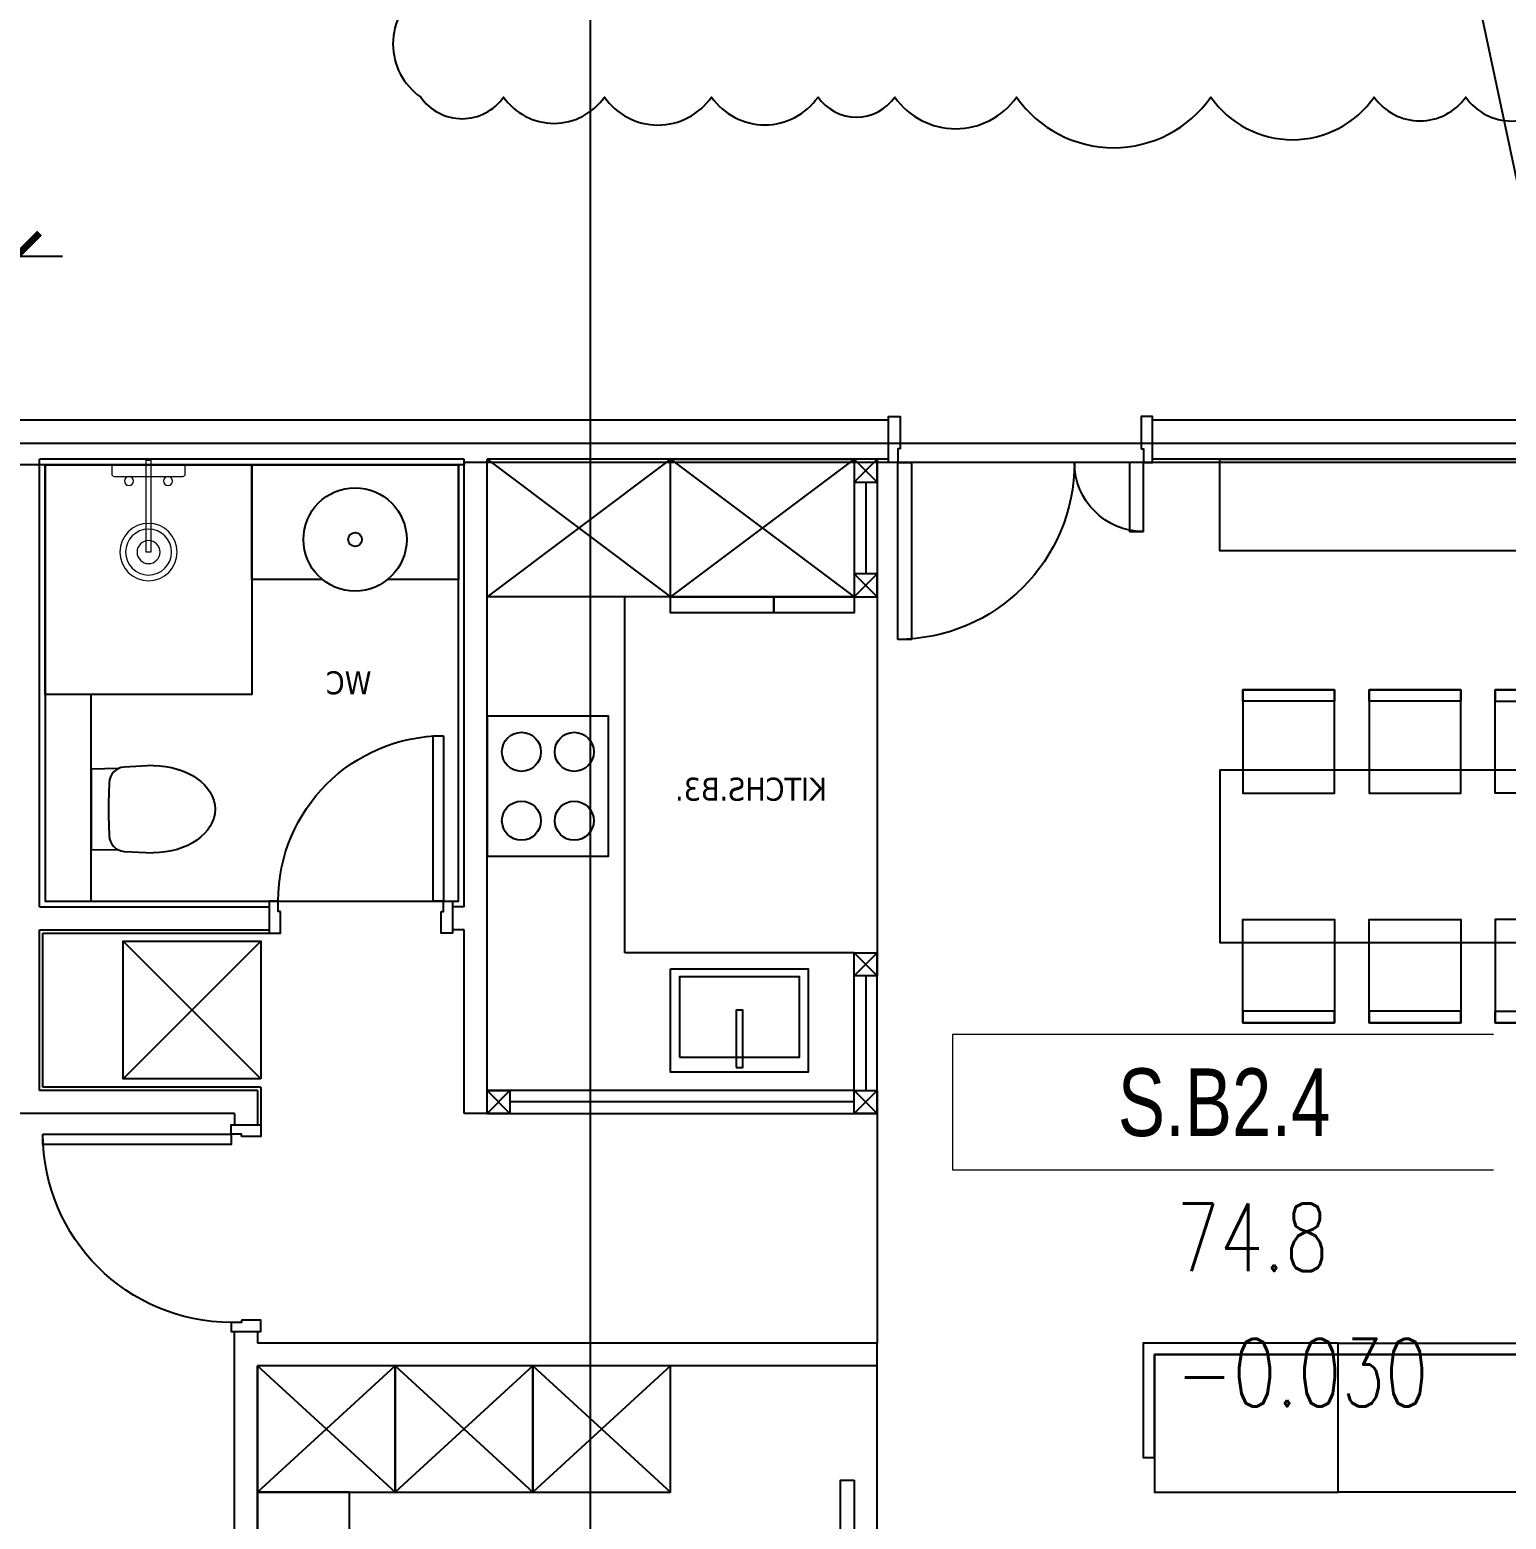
# Model space of a CAD drawing. Header units: millimetres. Extents: x -361699137 to 361252145, y -356478932 to 356523199.
# Drawn here: x -8766 to -2332, y 10883 to 17370 of the extents above; entities that cross this region are included whole.
import ezdxf
from ezdxf.enums import TextEntityAlignment as Align
from ezdxf.xclip import XClip

# ---------------------------------------------------------------- set-up
doc = ezdxf.new("R2010")
doc.units = ezdxf.units.MM
doc.header["$LTSCALE"] = 100
doc.header["$MEASUREMENT"] = 0
doc.header["$XCLIPFRAME"] = 0
doc.set_wipeout_variables(frame=1)
doc.linetypes.add('ACAD_ISO03W100', pattern=[30, 12, -18])
for name, color, linetype in [('1VinaPVC-Text', 9, 'Continuous'), ('A-_FURN----_E-_N', 251, 'Continuous'), ('A-_SANIEQPT_E-_N', 251, 'Continuous'), ('A-ANNO-ROOM', 50, 'Continuous'), ('A-WALL-FNSH', 11, 'Continuous'), ('AUDIT_I_220808132811-12', 1, 'Continuous'), ('IDEA - dim', 251, 'Continuous'), ('KC', 5, 'Continuous'), ('KT-Net manh', 139, 'Continuous'), ('KT-Tuong', 1, 'Continuous')]:
    doc.layers.add(name, color=color, linetype=linetype)
for name, color, linetype, lineweight in [('A-NoiThat', 39, 'Continuous', 13), ('AUDIT_I_220808132811-11', 7, 'Continuous', 9), ('KT-Chuviet', 255, 'Continuous', 15), ('KT-Net thay', 7, 'Continuous', 15), ('KT-Net truc', 18, 'Continuous', 15)]:
    doc.layers.add(name, color=color, linetype=linetype, lineweight=lineweight)
doc.layers.add('dien tich thong thuy', color=3, linetype='Continuous', plot=False)
doc.styles.add('220126_HDN_HBA typical plan$0$211210_HDN_HBA_TYPICAL PLAN CORE OPT 1$0$HBA-Text', font='GOTHIC.TTF')
doc.styles.add('Arial Narrow', font='ARIALN.TTF')
doc.styles.add('font unicode ccu', font='arial.ttf')
doc.styles.add('ROMANS', font='ROMANS.SHX')
doc.styles.add('Tahoma', font='tahoma.ttf')
doc.dimstyles.new('ccu12-200', dxfattribs={"dimscale": 200, "dimtxt": 2.5, "dimasz": 1, "dimexe": 1, "dimexo": 2, "dimgap": 1, "dimtad": 1, "dimdec": 0, "dimdsep": 46, "dimtxsty": 'Arial Narrow', "dimblk": 'ARCHTICK', "dimcen": -1, "dimdle": 1, "dimclrd": 256, "dimclre": 256, "dimclrt": 3, "dimadec": 0, "dimazin": 2, "dimtfac": 0.1, "dimtdec": 0, "dimtmove": 0, "dimatfit": 1, "dimldrblk": 'ARCHTICK', "dimfxl": 1, "dimtvp": 0.8333333333333334, "dimtolj": 1, "dimtzin": 12, "dimarcsym": 0})

# ---------------------------------------------------------------- blocks, each defined once
blk = doc.blocks.new('A$C2A980E36')
at = {"ltscale": 0.5}
blk.add_lwpolyline([(-10, 0), (10, 0), (10, 400), (-10, 400)], close=True, dxfattribs=at)
blk.add_lwpolyline([(160, 60), (160, 30, -0.4142135623730916), (150, 20), (-150, 20, -0.4142135623730987), (-160, 30), (-160, 60.00000000000728, -0.414213562373095), (-150, 70.00000000000728), (150, 70, -0.4142135623730915)], format="xyb", close=True, dxfattribs=at)
for centre, radius in [((0, 400), 125), ((0, 400), 100), ((0, 400), 50), ((-85, 90.00000000000728), 20), ((85, 90), 20)]:
    blk.add_circle(centre, radius, dxfattribs=at)
blk = doc.blocks.new('d800')
blk.add_line((760, 70), (40, 70))
for points in [[(40, 790), (40, 70), (85, 70), (85, 790)], [(50, 25), (40, 25), (40, 70), (0, 70), (0, -70), (50, -70)], [(750, 25), (760, 25), (760, 70), (800, 70), (800, -70), (750, -70)]]:
    blk.add_lwpolyline(points, close=True)
blk.add_arc((40, 70), 720, 0, 90)
blk = doc.blocks.new('d900n')
for points in [[(20, -50), (20, -40), (65, -40), (65, 0), (-65, 0), (-65, -50)], [(885, -40), (65, -40), (65, -85), (885, -85)], [(20, -850), (20, -860), (65, -860), (65, -900), (-65, -900), (-65, -850)]]:
    blk.add_lwpolyline(points, close=True)
blk.add_arc((65, -40), 820, 270, 0)
blk = doc.blocks.new('*U204')
at = {"ltscale": 5}
blk.add_lwpolyline([(305, -530), (305, -1.13686837721616e-13), (-305, 0), (-305, -530)], close=True, dxfattribs=at)
for centre in [(-150, -150), (150, -150.0000000000001), (-150, -380), (150, -380)]:
    blk.add_circle(centre, 85, dxfattribs=at)
blk = doc.blocks.new('*U205')
at = {"ltscale": 5}
for points in [[(-300, -450), (300, -450), (300, 0), (-300, 0)], [(-15, -20), (15, -20), (15, -270), (-15, -270)], [(-261, -65), (261, -65), (261, -415), (-261, -415)]]:
    blk.add_lwpolyline(points, close=True, dxfattribs=at)
blk = doc.blocks.new('*U203')
at = {"linetype": 'Continuous'}
for points in [[(-375.0000000000002, -849.9999999962746), (374.9999999999998, -849.9999999962748), (375.0000000000002, 850.0000000037252), (-374.9999999999998, 850.0000000037254)], [(-724.9999999999999, 750.0000000037254), (-274.9999999999999, 750.0000000037253), (-274.9999999999999, 350.0000000037253), (-724.9999999999999, 350.0000000037254)], [(-724.9999999999999, 350.0000000037254), (-674.9999999999999, 350.0000000037254), (-674.9999999999999, 750.0000000037254), (-724.9999999999999, 750.0000000037254)], [(725.0000000000001, 750.0000000037252), (275.0000000000001, 750.0000000037253), (275.0000000000001, 350.0000000037252), (725.0000000000001, 350.0000000037252)], [(725.0000000000001, 350.0000000037252), (675.0000000000001, 350.0000000037252), (675.0000000000001, 750.0000000037252), (725.0000000000001, 750.0000000037252)], [(-725, 200.0000000037254), (-274.9999999999999, 200.0000000037253), (-275.0000000000001, -199.9999999962747), (-725, -199.9999999962746)], [(-725, -199.9999999962746), (-675, -199.9999999962746), (-675, 200.0000000037254), (-725, 200.0000000037254)], [(725, 200.0000000037251), (275.0000000000001, 200.0000000037252), (274.9999999999999, -199.9999999962748), (725, -199.9999999962749)], [(725, -199.9999999962749), (675, -199.9999999962748), (675, 200.0000000037252), (725, 200.0000000037251)], [(-725.0000000000001, -749.9999999962746), (-275.0000000000001, -749.9999999962747), (-275.0000000000001, -349.9999999962747), (-725.0000000000001, -349.9999999962746)], [(-725.0000000000001, -349.9999999962746), (-675.0000000000001, -349.9999999962746), (-675.0000000000001, -749.9999999962746), (-725.0000000000001, -749.9999999962746)], [(724.9999999999999, -749.9999999962748), (274.9999999999999, -749.9999999962747), (274.9999999999999, -349.9999999962748), (724.9999999999999, -349.9999999962748)], [(724.9999999999999, -349.9999999962748), (674.9999999999999, -349.9999999962748), (674.9999999999999, -749.9999999962748), (724.9999999999999, -749.9999999962748)]]:
    blk.add_lwpolyline(points, close=True, dxfattribs=at)
blk = doc.blocks.new('dc')
for points in [[(-1100, -40), (-1110, -40), (-1110, -100), (-1150, -100), (-1150, 100), (-1100, 100)], [(-50, -40), (-40, -40), (-40, -100), (0, -100), (0, 100), (-50, 100)], [(-1109.999999999985, -400), (-1109.999999999985, -100), (-1049.999999999985, -100), (-1049.999999999985, -400)], [(-39.99999999998545, -869.9999999999709), (-39.99999999998545, -99.9999999999709), (-99.99999999998545, -99.9999999999709), (-99.99999999998545, -869.9999999999709)]]:
    blk.add_lwpolyline(points, close=True)
for centre, radius, start, end in [((-1110.000000000029, -99.9999999999709), 300.0000000000291, 270, 0), ((-40.0000000000291, -100.0000000000873), 769.9999999999345, 180, 270)]:
    blk.add_arc(centre, radius, start, end)
blk = doc.blocks.new('220126_HDN_HBA typical plan$0$210902_YS plan 330pm ver13$0$TOTO-WC-CW822J')
at = {"color": 0}
blk.add_lwpolyline([(-177.2072506700642, -119.1915361834399), (-175, 0), (175, 0), (177.2072506700642, -119.1915361836145)], dxfattribs=at)
blk.add_lwpolyline([(-190, -270), (-183.3947591906181, -144.5004246227618, -0.3908696114996718), (-115.4352058441145, -78.20653349565691), (-27.76706723973621, -75.77130742336158, -0.01388621073825284), (27.76706724101678, -75.77130742336158), (115.4352058439981, -78.20653349565691, -0.3908696114996718), (183.3947591905016, -144.5004246227618), (190, -270)], format="xyb", dxfattribs=at)
blk.add_ellipse((0, -270), major_axis=(0, -270), ratio=0.7037037037037037, start_param=4.71238898038469, end_param=7.853981633974483, dxfattribs=at)
blk = doc.blocks.new('35')
at = {"layer": 'A-_FURN----_E-_N'}
for p, q in [((2015.005707718075, 5195.000000002292), (2015.005707718075, 5865.000000002408)), ((5550.005707721801, 5780.00000000235), (4550.005707721801, 5780.00000000235)), ((2965.005707721801, 5195.000000002292), (2015.005707718075, 5195.000000002292)), ((5550.005707721801, 5180.00000000235), (3950.005707721801, 5180.00000000235))]:
    blk.add_line(p, q, dxfattribs=at)
at = {"layer": 'A-_FURN----_E-_N', "linetype": 'Continuous'}
for points in [[(5550.005707721801, 7930.00000000235), (5550.005707721801, 7330.00000000235), (4750.005707721801, 7330.00000000235), (4750.005707721801, 7930.000000002292)], [(5200.005707721801, 7330.00000000235), (5200.005707721801, 7260.00000000235), (4750.005707721801, 7260.00000000235), (4750.005707721801, 7330.00000000235)], [(5550.005707721801, 7330.00000000235), (5550.005707721801, 7260.00000000235), (5200.005707721801, 7260.00000000235), (5200.005707721801, 7330.00000000235)], [(6859.087601407948, 3581.994965937476), (6859.087601407948, 4030.00000000235), (7659.087601407948, 4030.00000000235), (7659.087601407948, 4080.00000000235), (6809.087601407948, 4080.00000000235), (6809.087601407948, 3581.994965937476)], [(6859.087601407948, 4030.00000000235), (6859.087601407948, 3430.00000000235), (7659.087601407948, 3430.00000000235), (7659.087601407948, 4030.00000000235)], [(8459.087601407948, 3581.994965937476), (8459.087601407948, 4030.00000000235), (7659.087601407948, 4030.00000000235), (7659.087601407948, 4080.00000000235), (8509.087601407948, 4080.00000000235), (8509.087601407948, 3581.994965937476)], [(8459.087601407948, 4030.00000000235), (8459.087601407948, 3430.00000000235), (7659.087601407948, 3430.00000000235), (7659.087601407948, 4030.00000000235)], [(2950.005707721801, 3980.00000000235), (2950.005707721801, 3430.000000008753), (3550.005707721801, 3430.000000008753), (3550.005707721801, 3980.00000000235), (2950.005707721801, 3980.00000000235)], [(3550.005707721801, 3980.00000000235), (3550.005707721801, 3430.000000008753), (4150.005707721801, 3430.000000008753), (4150.005707721801, 3980.00000000235), (3550.005707721801, 3980.00000000235)], [(4150.005707721801, 3980.00000000235), (4150.005707721801, 3430.000000008753), (4750.005707721801, 3430.000000008753), (4750.005707721801, 3980.00000000235), (4150.005707721801, 3980.00000000235)]]:
    blk.add_lwpolyline(points, close=True, dxfattribs=at)
at = {"layer": 'A-WALL-FNSH', "color": 5}
for points in [[(5600.005707721801, 7830.00000000235), (5600.005707721801, 7430.00000000235)], [(5600.005707721801, 5680.00000000235), (5600.005707721801, 5180.00000000235)], [(5550.005707721801, 5130.00000000235), (4050.005707721801, 5130.00000000235)]]:
    blk.add_lwpolyline(points, dxfattribs=at)
at = {"layer": 'IDEA - dim'}
for p, q in [((5700.005707721801, 7930.00000000235), (5700.005707721801, 8100.00000000235)), ((5650.005707721801, 7830.00000000235), (5550.005707721801, 7930.00000000235)), ((5550.005707721801, 7830.00000000235), (5650.005707721801, 7930.00000000235)), ((5650.005707721801, 7930.00000000235), (5650.005707721801, 7330.00000000235)), ((5550.005707721801, 7830.00000000235), (5550.005707721801, 7330.00000000235)), ((5650.005707721801, 7330.00000000235), (5550.005707721801, 7430.00000000235)), ((5550.005707721801, 7330.00000000235), (5650.005707721801, 7430.00000000235)), ((4550.005707721801, 7330.00000000235), (3950.005707721801, 7330.00000000235)), ((4550.005707721801, 5780.00000000235), (4550.005707721801, 7330.00000000235)), ((5550.005707721801, 7330.000000002292), (4550.005707721801, 7330.000000002292)), ((2015.005707718075, 5865.000000002408), (3000.005707721801, 5865.00000000235)), ((2965.005707721801, 5830.000000002292), (2365.005707721801, 5230.000000002292)), ((2365.005707721801, 5830.000000002292), (2965.005707721801, 5230.000000002292)), ((5550.005707721801, 5180.000000002292), (5550.005707721801, 5780.00000000235)), ((5650.005707721801, 5780.00000000235), (5550.005707721801, 5680.00000000235)), ((5550.005707721801, 5780.00000000235), (5650.005707721801, 5680.00000000235)), ((5650.005707721801, 5080.00000000235), (5650.005707721801, 5780.00000000235)), ((2965.005707721801, 5195.000000002292), (2965.005707721801, 5030.00000000235)), ((4050.005707721801, 5180.00000000235), (3950.005707721801, 5080.00000000235)), ((3950.005707721801, 5180.00000000235), (4050.005707721801, 5080.00000000235)), ((5650.005707721801, 5180.00000000235), (5550.005707721801, 5080.00000000235)), ((5550.005707721801, 5180.00000000235), (5650.005707721801, 5080.00000000235)), ((3950.005707721801, 5080.00000000235), (5650.005707721801, 5080.00000000235))]:
    blk.add_line(p, q, dxfattribs=at)
for points in [[(5550.005707721801, 7830.00000000235), (5650.005707721801, 7830.00000000235), (5650.005707721801, 7930.00000000235), (5550.005707721801, 7930.00000000235)], [(3825.005707721801, 7905.00000000235), (2025.005707718075, 7905.00000000235), (2025.005707718075, 6005.000000002292), (3825.005707721801, 6005.000000002292)], [(2025.005707718075, 7905.00000000235), (2925.005707719938, 7905.00000000235), (2925.005707719938, 6905.00000000235), (2025.005707718075, 6905.00000000235), (2025.005707718075, 7905.00000000235)], [(5550.005707721801, 7330.00000000235), (5650.005707721801, 7330.00000000235), (5650.005707721801, 7430.00000000235), (5550.005707721801, 7430.00000000235)], [(2025.005707718075, 6905.00000000235), (2025.005707718075, 6005.000000002292), (2225.005707718075, 6005.000000002292), (2225.005707718075, 6905.00000000235)], [(2965.005707721801, 5230.000000002292), (2365.005707721801, 5230.000000002292), (2365.005707721801, 5830.000000002292), (2965.005707721801, 5830.000000002292)], [(5550.005707721801, 5780.00000000235), (5650.005707721801, 5780.00000000235), (5650.005707721801, 5680.00000000235), (5550.005707721801, 5680.00000000235)], [(3950.005707721801, 5180.00000000235), (4050.005707721801, 5180.00000000235), (4050.005707721801, 5080.00000000235), (3950.005707721801, 5080.00000000235)], [(5550.005707721801, 5180.00000000235), (5650.005707721801, 5180.00000000235), (5650.005707721801, 5080.00000000235), (5550.005707721801, 5080.00000000235)], [(5550.005707721801, 3482.647719414985), (5550.005707721801, 2682.647719414985), (5490.005707721801, 2682.647719414985), (5490.005707721801, 3482.647719414985)], [(2950.005707721801, 3430.000000008753), (2950.005707721801, 2740.000000355089), (3350.005707721801, 2740.000000355089), (3350.005707721801, 3430.000000008753)]]:
    blk.add_lwpolyline(points, close=True, dxfattribs=at)
for points in [[(5650.005707721801, 2.393790055066347e-09), (5834.560309310822, 2.393790055066347e-09, 0.4788736065008605), (9741.93595848672, 4855.812792748024), (9068.612230383807, 7930.00000000235)], [(5650.005707721801, 100.0000000023938), (5834.560309310822, 100.0000000023938, 0.4788736065008606), (9644.25156725732, 4834.417472929381), (8966.241730100854, 7930.00000000235)], [(5650.005707721801, 200.0000000023938), (5834.560309310822, 200.0000000023938, 0.4788736065008607), (9546.567176027922, 4813.022153110742), (8863.871229817898, 7930.00000000235)]]:
    blk.add_lwpolyline(points, format="xyb", dxfattribs=at)
for points in [[(8951.481213557865, 7530.00000000235), (7143.353128635899, 7530.00000000235), (7143.353128635899, 7930.00000000235)], [(7143.353128635899, 7930.00000000235), (8863.871229817898, 7930.00000000235)], [(3233.584351485239, 7405.00000000235), (2925.005707719938, 7405.00000000235), (2925.005707719938, 7905.00000000235), (3825.005707721801, 7905.00000000235), (3825.005707721801, 7405.00000000235), (3516.427063958363, 7405.00000000235)]]:
    blk.add_lwpolyline(points, dxfattribs=at)
for radius in [225, 30]:
    blk.add_circle((3375.005707721801, 7580.00000000235), radius, dxfattribs=at)
at = {"layer": 'KT-Net manh', "linetype": 'ACAD_ISO03W100', "ltscale": 4}
for p, q in [((4750.005707721801, 7930.000000002292), (3950.005707721801, 7330.00000000235)), ((3950.005707721801, 7930.00000000235), (4750.005707721801, 7330.000000002292)), ((5550.005707721801, 7930.00000000235), (4750.005707721801, 7330.00000000235)), ((4750.005707721801, 7930.000000002292), (5550.005707721801, 7330.00000000235)), ((5650.005707721801, 7330.00000000235), (5650.005707721801, 5780.00000000235)), ((5650.005707721801, 5080.00000000235), (5650.005707721801, 4080.00000000235)), ((2950.005707721801, 3980.00000000235), (3550.005707721801, 3430.000000008753)), ((3550.005707721801, 3980.00000000235), (2950.005707721801, 3430.000000008753)), ((3550.005707721801, 3980.00000000235), (4150.005707721801, 3430.000000008753)), ((4150.005707721801, 3980.00000000235), (3550.005707721801, 3430.000000008753)), ((4150.005707721801, 3980.00000000235), (4750.005707721801, 3430.000000008753)), ((4750.005707721801, 3980.00000000235), (4150.005707721801, 3430.000000008753)), ((5650.005707721801, 3180.00000000235), (5650.005707721801, 3980.00000000235))]:
    blk.add_line(p, q, dxfattribs=at)
blk.add_lwpolyline([(5650.005707721801, 400.0000000023938), (5834.560309310822, 400.0000000023938, 0.4788736065008609), (9351.198393569128, 4770.23151347346), (8746.740212991957, 7530.00000000235)], format="xyb", dxfattribs=at)
at = {"layer": 'KT-Tuong'}
for p, q in [((5700.005707721801, 8100.00000000235), (1900.005707718075, 8100.00000000235)), ((9031.377987294536, 8100.000000001372), (6850.005707721801, 8100.00000000235)), ((6850.005707721801, 7930.00000000235), (6850.005707721801, 8100.00000000235)), ((3850.005707721801, 7930.000000002408), (2000.005707718075, 7930.00000000235)), ((2000.005707718075, 5980.000000002408), (2000.005707718075, 7930.00000000235)), ((3850.005707721801, 5980.000000002292), (3850.005707721801, 7930.00000000235)), ((5700.005707721801, 7930.00000000235), (3950.005707721801, 7930.000000002408)), ((3950.005707721801, 5080.00000000235), (3950.005707721801, 7930.00000000235)), ((9068.612230383807, 7930.00000000235), (6850.005707721801, 7930.00000000235)), ((2000.005707716213, 5980.000000002408), (3000.005707721801, 5980.00000000235)), ((3850.005707723663, 5980.000000002292), (3800.005707721801, 5980.00000000235)), ((2000.005707718075, 5180.000000002292), (2000.005707718075, 5880.000000002408)), ((2000.005707716213, 5880.000000002408), (3000.005707721801, 5880.00000000235)), ((3850.005707723663, 5880.00000000235), (3800.005707721801, 5880.00000000235)), ((3850.005707721801, 5080.00000000235), (3850.005707721801, 5880.00000000235)), ((2950.005707721801, 5180.000000002292), (2000.005707718075, 5180.000000002292)), ((2950.005707721801, 5180.000000002292), (2950.005707721801, 5030.00000000235)), ((2850.005707721801, 5080.00000000235), (1825.005707719938, 5080.000000002408)), ((2850.005707721801, 5080.00000000235), (2850.005707721801, 5030.00000000235)), ((3950.005707721801, 5080.00000000235), (3850.005707721801, 5080.00000000235)), ((2850.005707721801, 5030.00000000235), (2950.005707721801, 5030.00000000235)), ((2850.005707721801, 2.393790055066347e-09), (2850.005707721801, 4130.000000002292)), ((2850.005707721801, 4130.000000002292), (2950.005707721801, 4130.000000002292)), ((2950.005707721801, 4130.000000002292), (2950.005707721801, 4080.00000000235)), ((5650.005707721801, 4080.00000000235), (2950.005707721801, 4080.00000000235)), ((5650.005707721801, 3980.00000000235), (5650.005707721801, 4080.00000000235)), ((2850.005707721801, 3980.00000000235), (2850.005707721801, 3980.00000000235)), ((2950.005707721801, 2.393790055066347e-09), (2950.005707721801, 3980.00000000235)), ((5650.005707721801, 3980.00000000235), (2950.005707721801, 3980.00000000235))]:
    blk.add_line(p, q, dxfattribs=at)
at = {"layer": 'A-_FURN----_E-_N', "xscale": -1}
blk.add_blockref('dc', (5700.005707721801, 8015.000029260606), dxfattribs=at)
at = {"layer": 'A-_FURN----_E-_N', "linetype": 'Continuous', "rotation": 90}
blk.add_blockref('*U203', (7993.353128639625, 6200.152036610198), dxfattribs=at)
at = {"layer": 'A-_FURN----_E-_N', "linetype": 'Continuous', "extrusion": (0, 0, -1), "zscale": -1}
blk.add_blockref('d800', (-3800.005707721801, 5935.00000000235), dxfattribs=at)
at = {"layer": 'A-_SANIEQPT_E-_N', "linetype": 'Continuous', "rotation": 270}
blk.add_blockref('*U204', (4480.005707721801, 6505.00000000235), dxfattribs=at)
at = {"layer": 'A-_SANIEQPT_E-_N', "extrusion": (0, 0, -1), "zscale": -1, "rotation": 270}
blk.add_blockref('220126_HDN_HBA typical plan$0$210902_YS plan 330pm ver13$0$TOTO-WC-CW822J', (-2225.005707718075, 6405.000000002292), dxfattribs=at)
at = {"layer": 'A-_SANIEQPT_E-_N', "linetype": 'Continuous', "extrusion": (0, 0, -1), "zscale": -1, "rotation": 180}
blk.add_blockref('*U205', (-5050.005707721801, 5260.00000000235), dxfattribs=at)
at = {"layer": 'A-NoiThat', "extrusion": (0, 0, -1), "zscale": -1, "rotation": 179.9999999999999}
blk.add_blockref('A$C2A980E36', (-2475.005707718075, 7925.00000000235), dxfattribs=at)
at = {"layer": 'IDEA - dim', "extrusion": (0, 0, -1), "zscale": -1}
blk.add_blockref('d900n', (-2900.005707721801, 5030.00000000235), dxfattribs=at)
at = {"layer": '1VinaPVC-Text', "style": 'Tahoma', "text_generation_flag": 4}
for s, p in [('WC', (3446.449184363348, 6905.759956575952)), ('KITCHS.B3.', (5430.727530220161, 6442.247466249763))]:
    blk.add_text(s, height=100, rotation=180, dxfattribs=at).set_placement(p)
blk = doc.blocks.new('TAG CAO DO SAN')
blk.add_wipeout([(1526701.778855525, -266095.22987594287), (1527644.6359120198, -266095.22987594287), (1527644.6359120198, -266330.944140067), (1526701.778855525, -266330.944140067)]).dxf.layer = 'KT-Net thay'
at = {"layer": 'KT-Net thay', "flags": 128}
blk.add_lwpolyline([(1526701.778855525, -266095.2298759429), (1526701.778855525, -266330.9441400666), (1527644.63591202, -266330.9441400666), (1527644.63591202, -266095.2298759429)], close=True, dxfattribs=at)
blk.add_lwpolyline([(1526701.778855525, -266330.9441400666), (1527644.63591202, -266330.9441400666)], dxfattribs=at)
at = {"layer": 'KT-Chuviet', "color": 31, "style": 'font unicode ccu', "width": 0.75}
blk.add_attdef('TÊNPHÒNG', text='', height=117.85713, dxfattribs=at).set_placement((1527175.308820772, -266213.4467624734), align=Align.MIDDLE_CENTER)
blk = doc.blocks.new('A$C1AAC5519')
at = {"layer": 'A-ANNO-ROOM', "insert": (772.955269176513, 1216.574747113511), "char_height": 600, "attachment_point": 2, "rotation": 50.44882673977027, "style": '220126_HDN_HBA typical plan$0$211210_HDN_HBA_TYPICAL PLAN CORE OPT 1$0$HBA-Text'}
blk.add_mtext_dynamic_manual_height_columns('S.B1.', width=722857412.8743668, gutter_width=9765.624999999996, heights=[0], dxfattribs=at)
blk = doc.blocks.new('A$C418F5BC8')
at = {"layer": 'A-ANNO-ROOM', "insert": (648.1133449638728, 1090.790118377889), "char_height": 600, "attachment_point": 2, "rotation": 50.44882673977027, "style": '220126_HDN_HBA typical plan$0$211210_HDN_HBA_TYPICAL PLAN CORE OPT 1$0$HBA-Text'}
blk.add_mtext_dynamic_manual_height_columns('SL-S', width=722857412.8743668, gutter_width=9765.624999999996, heights=[0], dxfattribs=at)
blk = doc.blocks.new('A$C2A6C5140')
at = {"layer": 'A-ANNO-ROOM', "insert": (731.4497625969816, 1190.0169191678, 0.0003277973379295924), "char_height": 600, "attachment_point": 2, "rotation": 50.44882673977027, "style": '220126_HDN_HBA typical plan$0$211210_HDN_HBA_TYPICAL PLAN CORE OPT 1$0$HBA-Text'}
blk.add_mtext_dynamic_manual_height_columns('2-BR', width=722857412.8743668, gutter_width=9765.624999999996, heights=[0], dxfattribs=at)
blk = doc.blocks.new('A$C5388591E')
at = {"layer": 'A-ANNO-ROOM', "insert": (894.3001998505497, 842.1987865094561, 0.0004622000541105721), "char_height": 600, "attachment_point": 2, "rotation": 1.4064704596368105, "style": '220126_HDN_HBA typical plan$0$211210_HDN_HBA_TYPICAL PLAN CORE OPT 1$0$HBA-Text'}
blk.add_mtext_dynamic_manual_height_columns('3-BR', width=722857412.8743668, gutter_width=9765.624999999996, heights=[0], dxfattribs=at)
blk = doc.blocks.new('A$C21AF0CCA')
at = {"layer": 'A-ANNO-ROOM', "insert": (1197.56892258345, 814.6835720778872), "char_height": 600, "attachment_point": 2, "rotation": 0.10542954816276216, "style": '220126_HDN_HBA typical plan$0$211210_HDN_HBA_TYPICAL PLAN CORE OPT 1$0$HBA-Text'}
blk.add_mtext_dynamic_manual_height_columns('S.B1P.', width=722857412.8743668, gutter_width=9765.624999999996, heights=[0], dxfattribs=at)
blk = doc.blocks.new('_ARCHTICK')
at = {"color": 0, "linetype": 'ByBlock', "const_width": 0.15}
blk.add_lwpolyline([(-0.5, -0.5), (0.5, 0.5)], dxfattribs=at)
blk = doc.blocks.new('*D462')
at = {"layer": 'Defpoints', "color": 0, "transparency": 16777216}
for p in [(133379.3948814827, -23249.54291073744), (131564.3948814848, -23689.2088318481), (133379.3948814827, -23689.2088318481)]:
    blk.add_point(p, dxfattribs=at)
at = {"layer": 'KC', "lineweight": -2, "transparency": 16777216}
for p, q in [((131564.3948814848, -23289.2088318481), (131564.3948814848, -23049.54291073744)), ((133379.3948814827, -23289.2088318481), (133379.3948814827, -23049.54291073744)), ((131364.3948814848, -23249.54291073744), (133579.3948814827, -23249.54291073744))]:
    blk.add_line(p, q, dxfattribs=at)
at = {"layer": 'KC', "lineweight": -2, "transparency": 16777216, "xscale": 200, "yscale": 200, "zscale": 200, "rotation": 180}
blk.add_blockref('_ARCHTICK', (131564.3948814848, -23249.54291073744), dxfattribs=at)
at = {"layer": 'KC', "lineweight": -2, "transparency": 16777216, "xscale": 200, "yscale": 200, "zscale": 200}
blk.add_blockref('_ARCHTICK', (133379.3948814827, -23249.54291073744), dxfattribs=at)
at = {"layer": 'KC', "color": 3, "transparency": 16777216, "insert": (132471.8948814837, -22794.2564168766), "char_height": 500, "attachment_point": 5, "style": 'Arial Narrow'}
blk.add_mtext('\\A1;1815', dxfattribs=at)
blk = doc.blocks.new('A$C0e39c971')
at = {"layer": 'KC', "ltscale": 2000}
for p, q in [((45483.17346037715, -27558.70956803046), (45483.17346037715, -65509.737436725)), ((2380.032819823595, -45480.20085322566), (61925.00747130672, -45480.2007855479))]:
    blk.add_line(p, q, dxfattribs=at)
at = {"layer": 'KC', "ltscale": 100, "elevation": 1.034975806175202e-10}
blk.add_lwpolyline([(48597.29591171886, -53480.20079990815), (48328.92334723601, -53480.20080019728, 0.2150068498479144), (50460.57050359505, -50207.97166211982, 0.1029550829329031), (50453.8726907135, -48720.60836940866), (48013.0487313685, -37251.58091232037, 0.1324476293883451), (46633.15813813847, -34617.65666855646, 0.04721751510121557), (45903.21559083892, -33980.20080375639), (46469.6290568111, -33980.20080310912)], format="xyb", dxfattribs=at)
at = {"layer": 'KC'}
dim = blk.add_linear_dim(base=(42983.23013422918, -44665.80737943771), p1=(41168.23013423127, -45105.47330054837), p2=(42983.23013422918, -45105.47330054837), dimstyle='ccu12-200', override={"dimzin": 0}, dxfattribs=at)
dim.commit()
dim.dimension.update_dxf_attribs({"geometry": '*D462', "text_midpoint": (42075.73013423022, -44210.52088557686), "insert": (-90396.16474725353, -21416.26446870026)})

msp = doc.modelspace()

# ---------------------------------------------------------------- linework, layer by layer
at = {"layer": 'AUDIT_I_220808132811-11', "elevation": 1.118653840330101e-10}
msp.add_lwpolyline([(-69193.30637794166, 45106.94538371818), (-71608.18641396164, 52101.56739367126, 0.3643585262583712), (-76316.22335845136, 54156.43183830037), (-105251.9352621387, 44174.19969276607, 0.4519047578513394), (-107468.3438809736, 38521.0920903217), (-99355.1182781613, 24907.26294021989, 0.3106788684848847), (-93192.1073306115, 22936.01019132367), (-70669.28839360795, 30727.35068779386, 0.2299220823866625), (-70384.42438073971, 31142.11707948335), (-70163.50289504483, 32158.79582628727, -0.2789899883790971), (-69704.65776879928, 32660.41716481154), (-65284.34999406608, 34181.01764486975, -0.4143403845293878), (-64631.75593334719, 33863.92266491413), (-56302.53957563703, 9773.209654282633, 0.3197537419032749), (-51104.45776920996, 6070.414576847223), (-5967.076265651645, 6070.414576847223, 0.4808685683322463), (-826.5305198492715, 12501.31484617034), (-1435.178516527987, 15196.44977954429), (-1480.444214882969, 15396.89038593689), (-3255.875840014254, 23916.51383654246)], format="xyb", dxfattribs=at)
at = {"layer": 'AUDIT_I_220808132811-12', "elevation": 1.118653840330101e-10}
msp.add_lwpolyline([(-3451.24540569837, 23873.67628461769), (-1010.07963473571, 12403.04271136032, -0.4770525089971996), (-4922.461312130734, 7570.414576846088), (-45715.90535608231, 7570.414576847223)], format="xyb", dxfattribs=at)
at = {"layer": 'Defpoints'}
msp.add_lwpolyline([(-2190.417290873738, 19771.28199408873, 0.52056705), (-2566.481623891712, 19771.28199408873, 0.52056705), (-3204.614501481992, 19771.28199408873, 0.52056705), (-3549.458399306022, 19771.28199408873, 0.52056705), (-4142.472712486953, 19771.28199408873, 0.52056705), (-4845.005748773459, 19771.28199408873, 0.52056705), (-5479.71444960052, 19771.28199408873, 0.52056705), (-6367.555875425285, 19771.28199408873, 0.52056705), (-7062.215332002786, 19681.64932749353, 0.52056705), (-7062.215332002786, 19068.62097579823, 0.52056705), (-7062.215332002786, 18252.96192858609, 0.52056705), (-7062.215332002786, 17540.90711734307, 0.52056705), (-7062.215332002786, 17077.27424573162, 0.52056705), (-6700.964683484461, 17077.27424573162, 0.52056705), (-6261.763658062555, 17077.27424573162, 0.52056705), (-5794.674818681466, 17077.27424573162, 0.52056705), (-5330.717178372608, 17077.27424573162, 0.52056705), (-4996.072566415445, 17077.27424573162, 0.52056705), (-4465.956901264552, 17077.27424573162, 0.52056705), (-3619.443640972167, 17077.27424573162, 0.52056705), (-2906.912740981323, 17077.27424573162, 0.52056705), (-2508.563792343979, 17077.27424573162, 0.52056705), (-2107.48648895949, 17077.27424573162, 0.52056705)], format="xyb", dxfattribs=at)
at = {"layer": 'dien tich thong thuy', "elevation": -7.594808240499368e-05}
msp.add_lwpolyline([(-10458.04879808507, 7785.414268087741), (-4888.494196496147, 7785.414268087741, 0.4788736065008632), (-1191.13998846343, 12380.2271232233), (-1871.253476641257, 15485.4142680877), (-3888.048798085161, 15485.4142680877), (-6873.048798085161, 15485.41426808776), (-6873.048798085161, 15475.41426808776), (-8823.048798087024, 15475.4142680877), (-8823.048798087024, 15120.41426806985), (-10613.04879808702, 15120.41426810552), (-10613.04879808702, 12750.41426808764), (-10623.04879808702, 12750.41426808765), (-10623.04879808708, 10585.5781325142), (-10458.04879808516, 10585.39789226532)], format="xyb", close=True, dxfattribs=at)
msp.add_lwpolyline([(-6898.048798083357, 15475.41426808776), (-6898.048798083357, 15475.41426808776)], close=True, dxfattribs=at)

# ---------------------------------------------------------------- block references
msp.add_blockref('35', (-10723.05558758051, 7570.414579223689, -7.594850333920923e-05))
at = {"layer": 'A-ANNO-ROOM'}
for p in [(-259643.7130096142, 30107.50136767479, 5.460850030168077e-05), (-265285.2820729736, 28918.92663560377, 5.460850030168077e-05), (-245554.3968650475, 25356.81105555443, 5.460850030168077e-05), (-227992.1817903481, 24030.19494673412, 5.460832008522107e-05), (-256709.4713859697, 21832.8932062781, 5.460850030168077e-05), (-262170.0583902029, 20336.74231012515, 5.460850030168077e-05), (-227339.9751671815, 20267.82827189344, 5.460850030168077e-05), (-224467.8250259957, 15310.13736246047, 5.460832008522128e-05)]:
    msp.add_blockref('A$C21AF0CCA', p, dxfattribs=at)
at = {"layer": 'dien tich thong thuy'}
for name, p, rotation in [('A$C2A6C5140', (-231902.1761341663, 41866.69510118499, 3.214423980650787e-05), 310.9576437198666), ('A$C2A6C5140', (-223136.0769012624, 38294.90614465419, 1.895367564819208e-05), 310.9576437198666), ('A$C2A6C5140', (-179022.2876665308, 13510.42375649511, 0.000178988243818107), 310.9576437198666), ('A$C2A6C5140', (-176749.4277460563, 2773.706094754736, 0.000178988243818107), 310.9576437198666), ('A$C2A6C5140', (-199561.0792445699, 2742.960286576832, 0.0001030398263186841), 310.9576437198666), ('A$C2A6C5140', (-192735.1419570138, 2545.06827839894, 0.000178988243818107), 310.9576437198666), ('A$C418F5BC8', (-243956.3571569886, 39603.8582028097, -1.001597833679712e-05), 309.6632197063607), ('A$C418F5BC8', (-248126.4019441397, 37597.12528390926, -1.001597833679712e-05), 309.6632197063607), ('A$C418F5BC8', (-251890.361273925, 36548.61448139837, -1.001597833679712e-05), 309.6632197063607), ('A$C418F5BC8', (-255839.4329553979, 34945.01120257354, -1.001597833679712e-05), 309.6632197063607), ('A$C1AAC5519', (-240877.0889148213, 28052.61175672372, 0.0003723829774320968), 309.6566028083925), ('A$C1AAC5519', (-219521.6105350079, 27682.1615688601, 0.0005547181599990354), 309.6566028083925), ('A$C1AAC5519', (-217651.9125884596, 24627.95011466656, 0.0003723828570649432), 309.6566028083925), ('A$C1AAC5519', (-267764.0012375055, 19262.70548251106, 0.0003723828655667127), 309.6566028083925), ('A$C418F5BC8', (-223053.1163780628, 10712.6679421931, -1.001597833679712e-05), 309.6632197063607), ('A$C1AAC5519', (-213503.7868963684, 3324.648489140978, -0.3423708923741385), 309.6566028083925), ('A$C1AAC5519', (-207798.658660123, 3064.615415494518, 0.0003723828655667127), 309.6566028083925), ('A$C1AAC5519', (-184128.1584514385, 2786.454424718489, 0.0003723828655667127), 309.6566028083925)]:
    msp.add_blockref(name, p, dxfattribs=dict(at, rotation=rotation))
for p in [(-273086.0443437684, 28673.87453448355, -1.001579812033762e-05), (-220441.6689392982, 3035.191374137183, 4.458552763712727e-05)]:
    msp.add_blockref('A$C5388591E', p, dxfattribs=at)

# ---------------------------------------------------------------- next in the draw order: block references
at = {"layer": 'KT-Net truc'}
ref = msp.add_blockref('TAG CAO DO SAN', (-3821499.380978429, 678232.7810223569, -8.870701698977133e-05), dxfattribs=dict(at, xscale=2.5, yscale=2.5, zscale=2.5))
XClip(ref).set_block_clipping_path([(1526674.1636322693, -266330.944140067), (1527644.6359120195, -266095.2298759429)])
ref.add_attrib('CAO-DO', '74.8', (-3769.522628647886, 11963.4564269541, -8.870701698977133e-05), dxfattribs={"layer": 'KT-Chuviet', "color": 31, "ltscale": 15, "height": 294.6428301546305, "style": 'ROMANS', "width": 0.7500000000000001})
ref.add_attrib('CAO-DO', '-0.030', (-3769.522628647886, 11374.17076664485, -8.870701698977133e-05), dxfattribs={"layer": 'KT-Chuviet', "color": 31, "ltscale": 15, "height": 294.6428301546305, "style": 'ROMANS', "width": 0.7500000000000001})
ref.add_attrib('TÊNPHÒNG', 'S.B2.4', dxfattribs={"layer": 'KT-Chuviet', "color": 31, "height": 294.642825, "style": 'font unicode ccu', "width": 0.7500000000000001}).set_placement((-3561.10892649673, 12699.16411617326, -8.870701698977133e-05), align=Align.MIDDLE_CENTER)

# ---------------------------------------------------------------- next in the draw order: block references
at = {"layer": 'KC'}
msp.add_blockref('A$C0e39c971', (-51806.2233402338, 61050.61543249532), dxfattribs=at)

doc.saveas('drawing.dxf')
